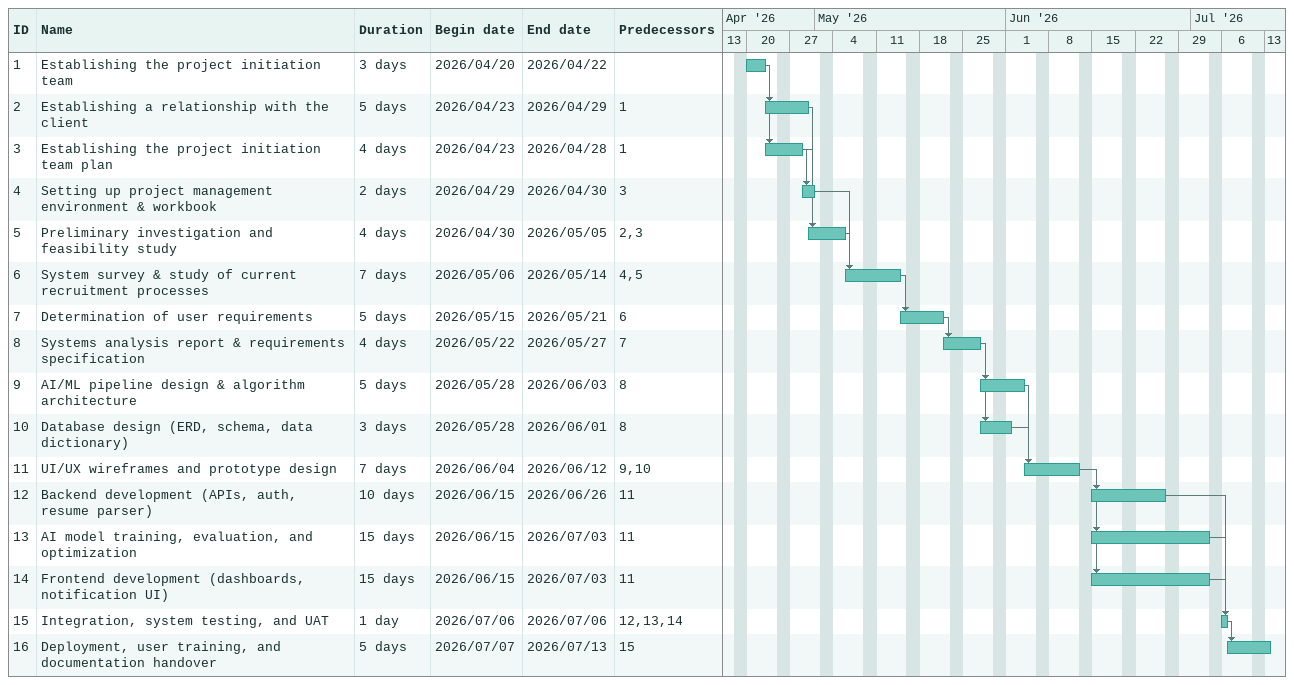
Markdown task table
| ID | Task | Duration | Start | Finish | Predecessors |
|---|---|---|---|---|---|
| 1 | Establishing the project initiation team | 3d | 2026-04-20 | 2026-04-22 |  |
| 2 | Establishing a relationship with the client | 5d | 2026-04-23 | 2026-04-29 | 1 |
| 3 | Establishing the project initiation team plan | 4d | 2026-04-23 | 2026-04-28 | 1 |
| 4 | Setting up project management environment & workbook | 2d | 2026-04-29 | 2026-04-30 | 3 |
| 5 | Preliminary investigation and feasibility study | 4d | 2026-04-30 | 2026-05-05 | 2, 3 |
| 6 | System survey & study of current recruitment processes | 7d | 2026-05-06 | 2026-05-14 | 4, 5 |
| 7 | Determination of user requirements | 5d | 2026-05-15 | 2026-05-21 | 6 |
| 8 | Systems analysis report & requirements specification | 4d | 2026-05-22 | 2026-05-27 | 7 |
| 9 | AI/ML pipeline design & algorithm architecture | 5d | 2026-05-28 | 2026-06-03 | 8 |
| 10 | Database design (ERD, schema, data dictionary) | 3d | 2026-05-28 | 2026-06-01 | 8 |
| 11 | UI/UX wireframes and prototype design | 7d | 2026-06-04 | 2026-06-12 | 9, 10 |
| 12 | Backend development (APIs, auth, resume parser) | 10d | 2026-06-15 | 2026-06-26 | 11 |
| 13 | AI model training, evaluation, and optimization | 15d | 2026-06-15 | 2026-07-03 | 11 |
| 14 | Frontend development (dashboards, notification UI) | 15d | 2026-06-15 | 2026-07-03 | 11 |
| 15 | Integration, system testing, and UAT | 1d | 2026-07-06 | 2026-07-06 | 12, 13, 14 |
| 16 | Deployment, user training, and documentation handover | 5d | 2026-07-07 | 2026-07-13 | 15 |
